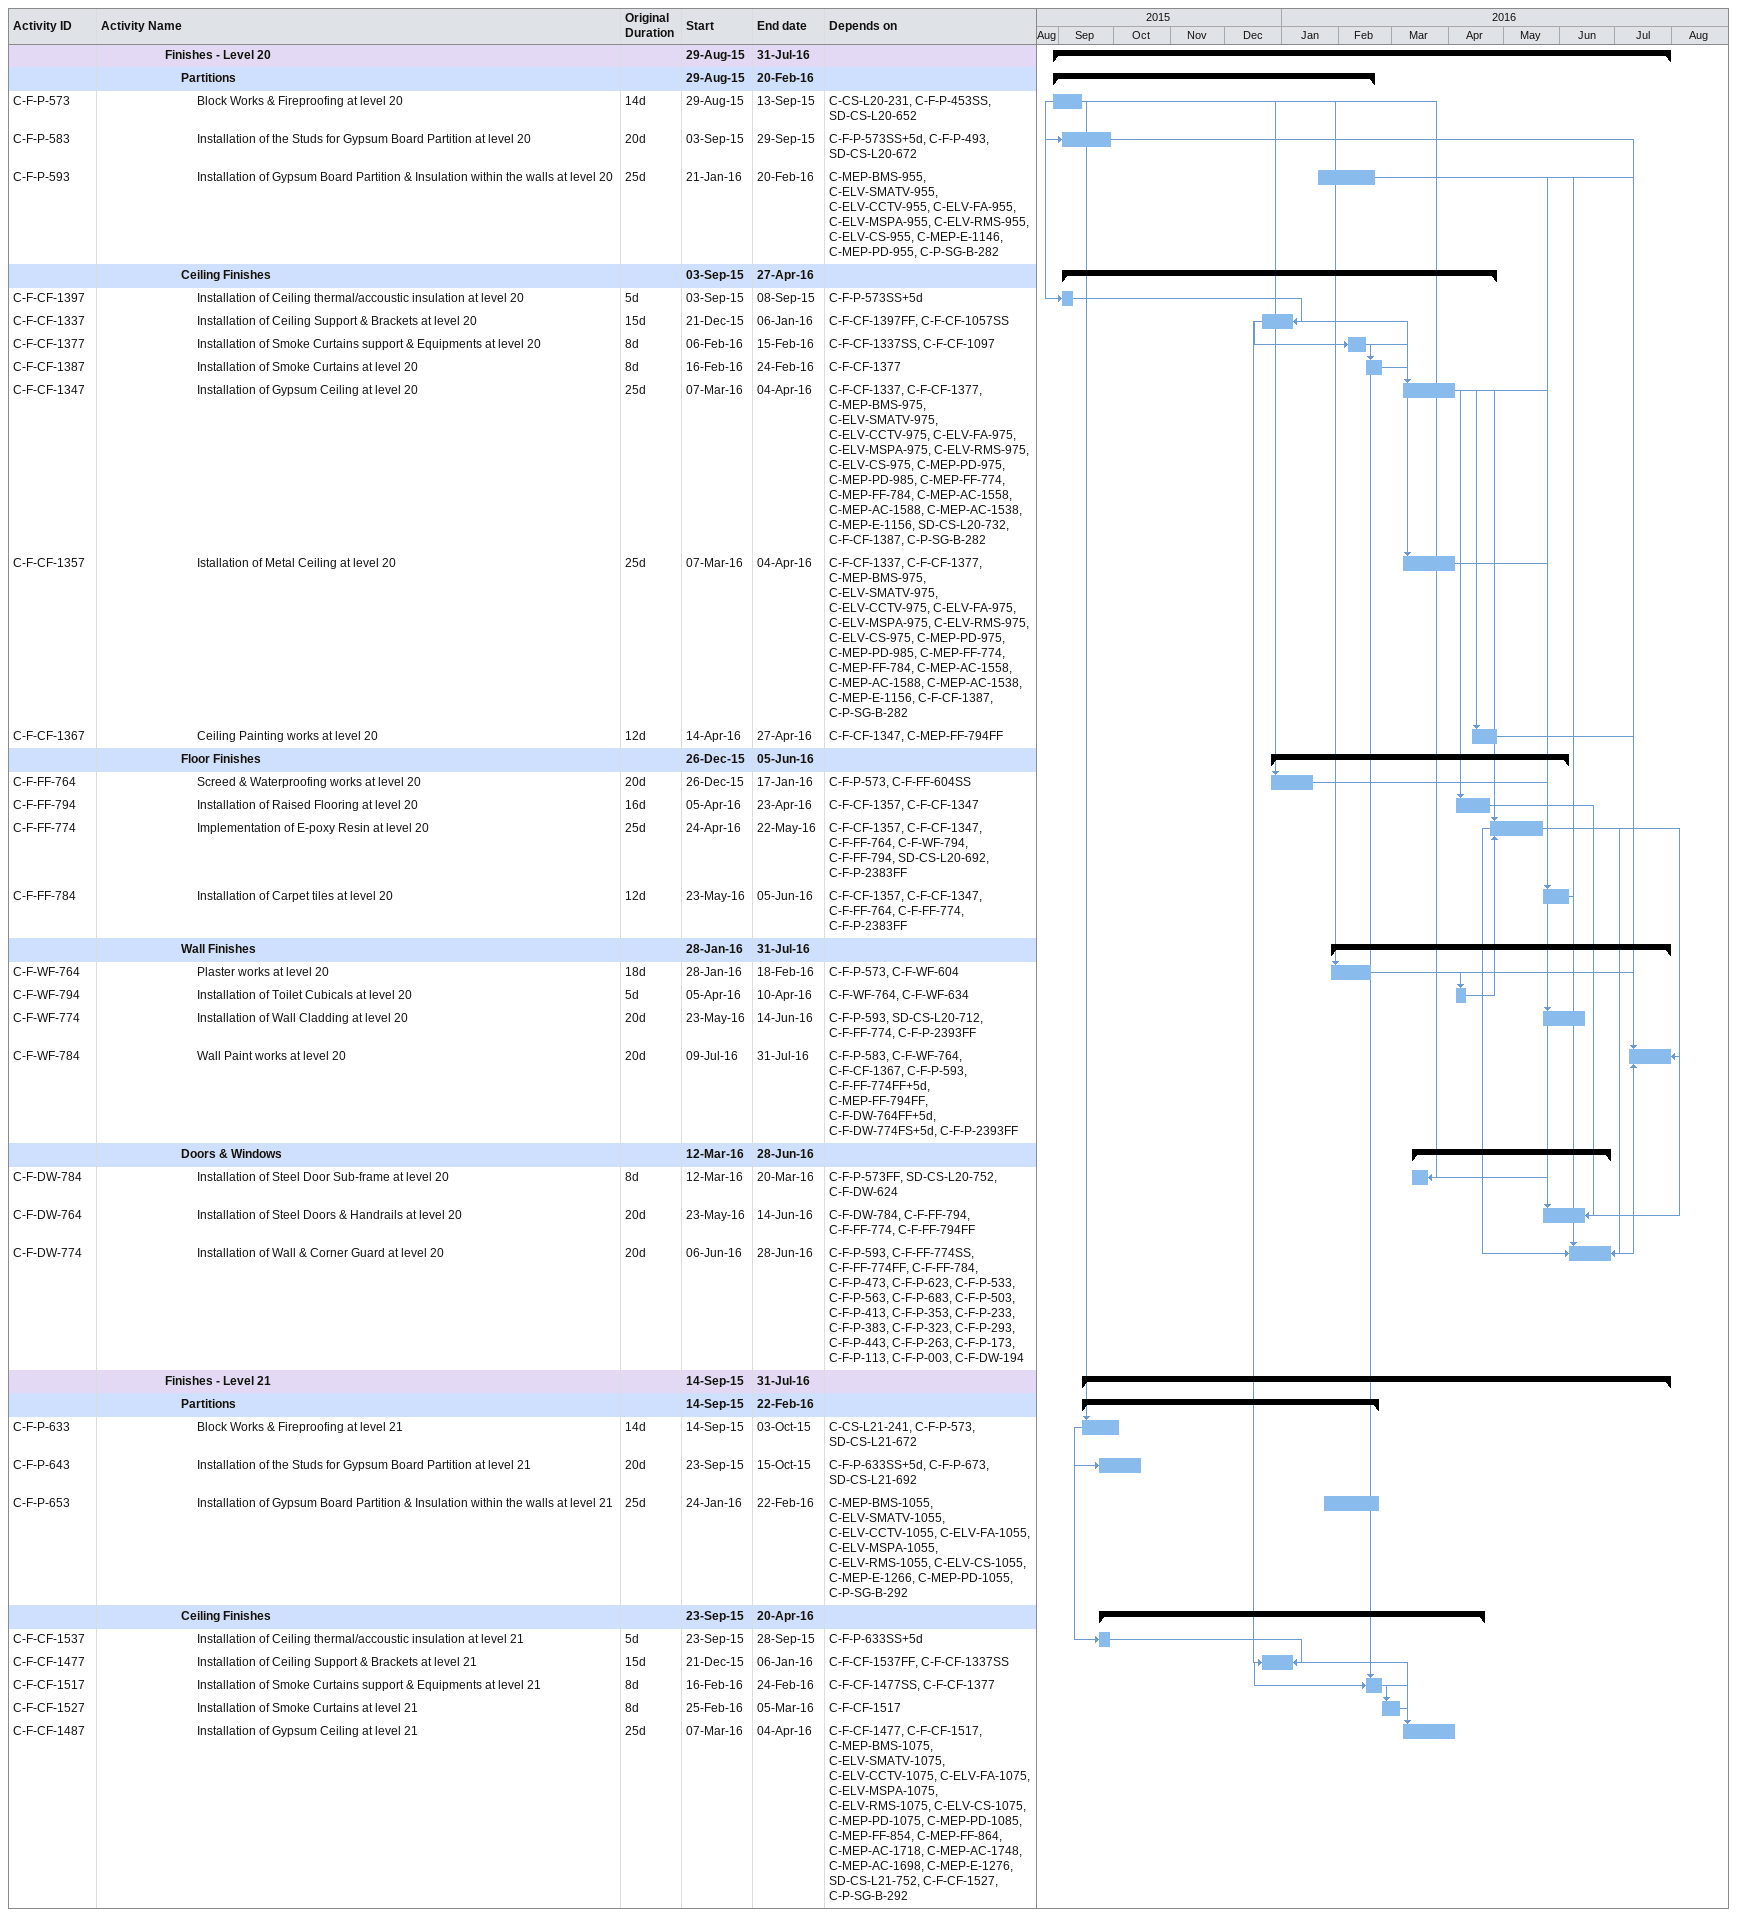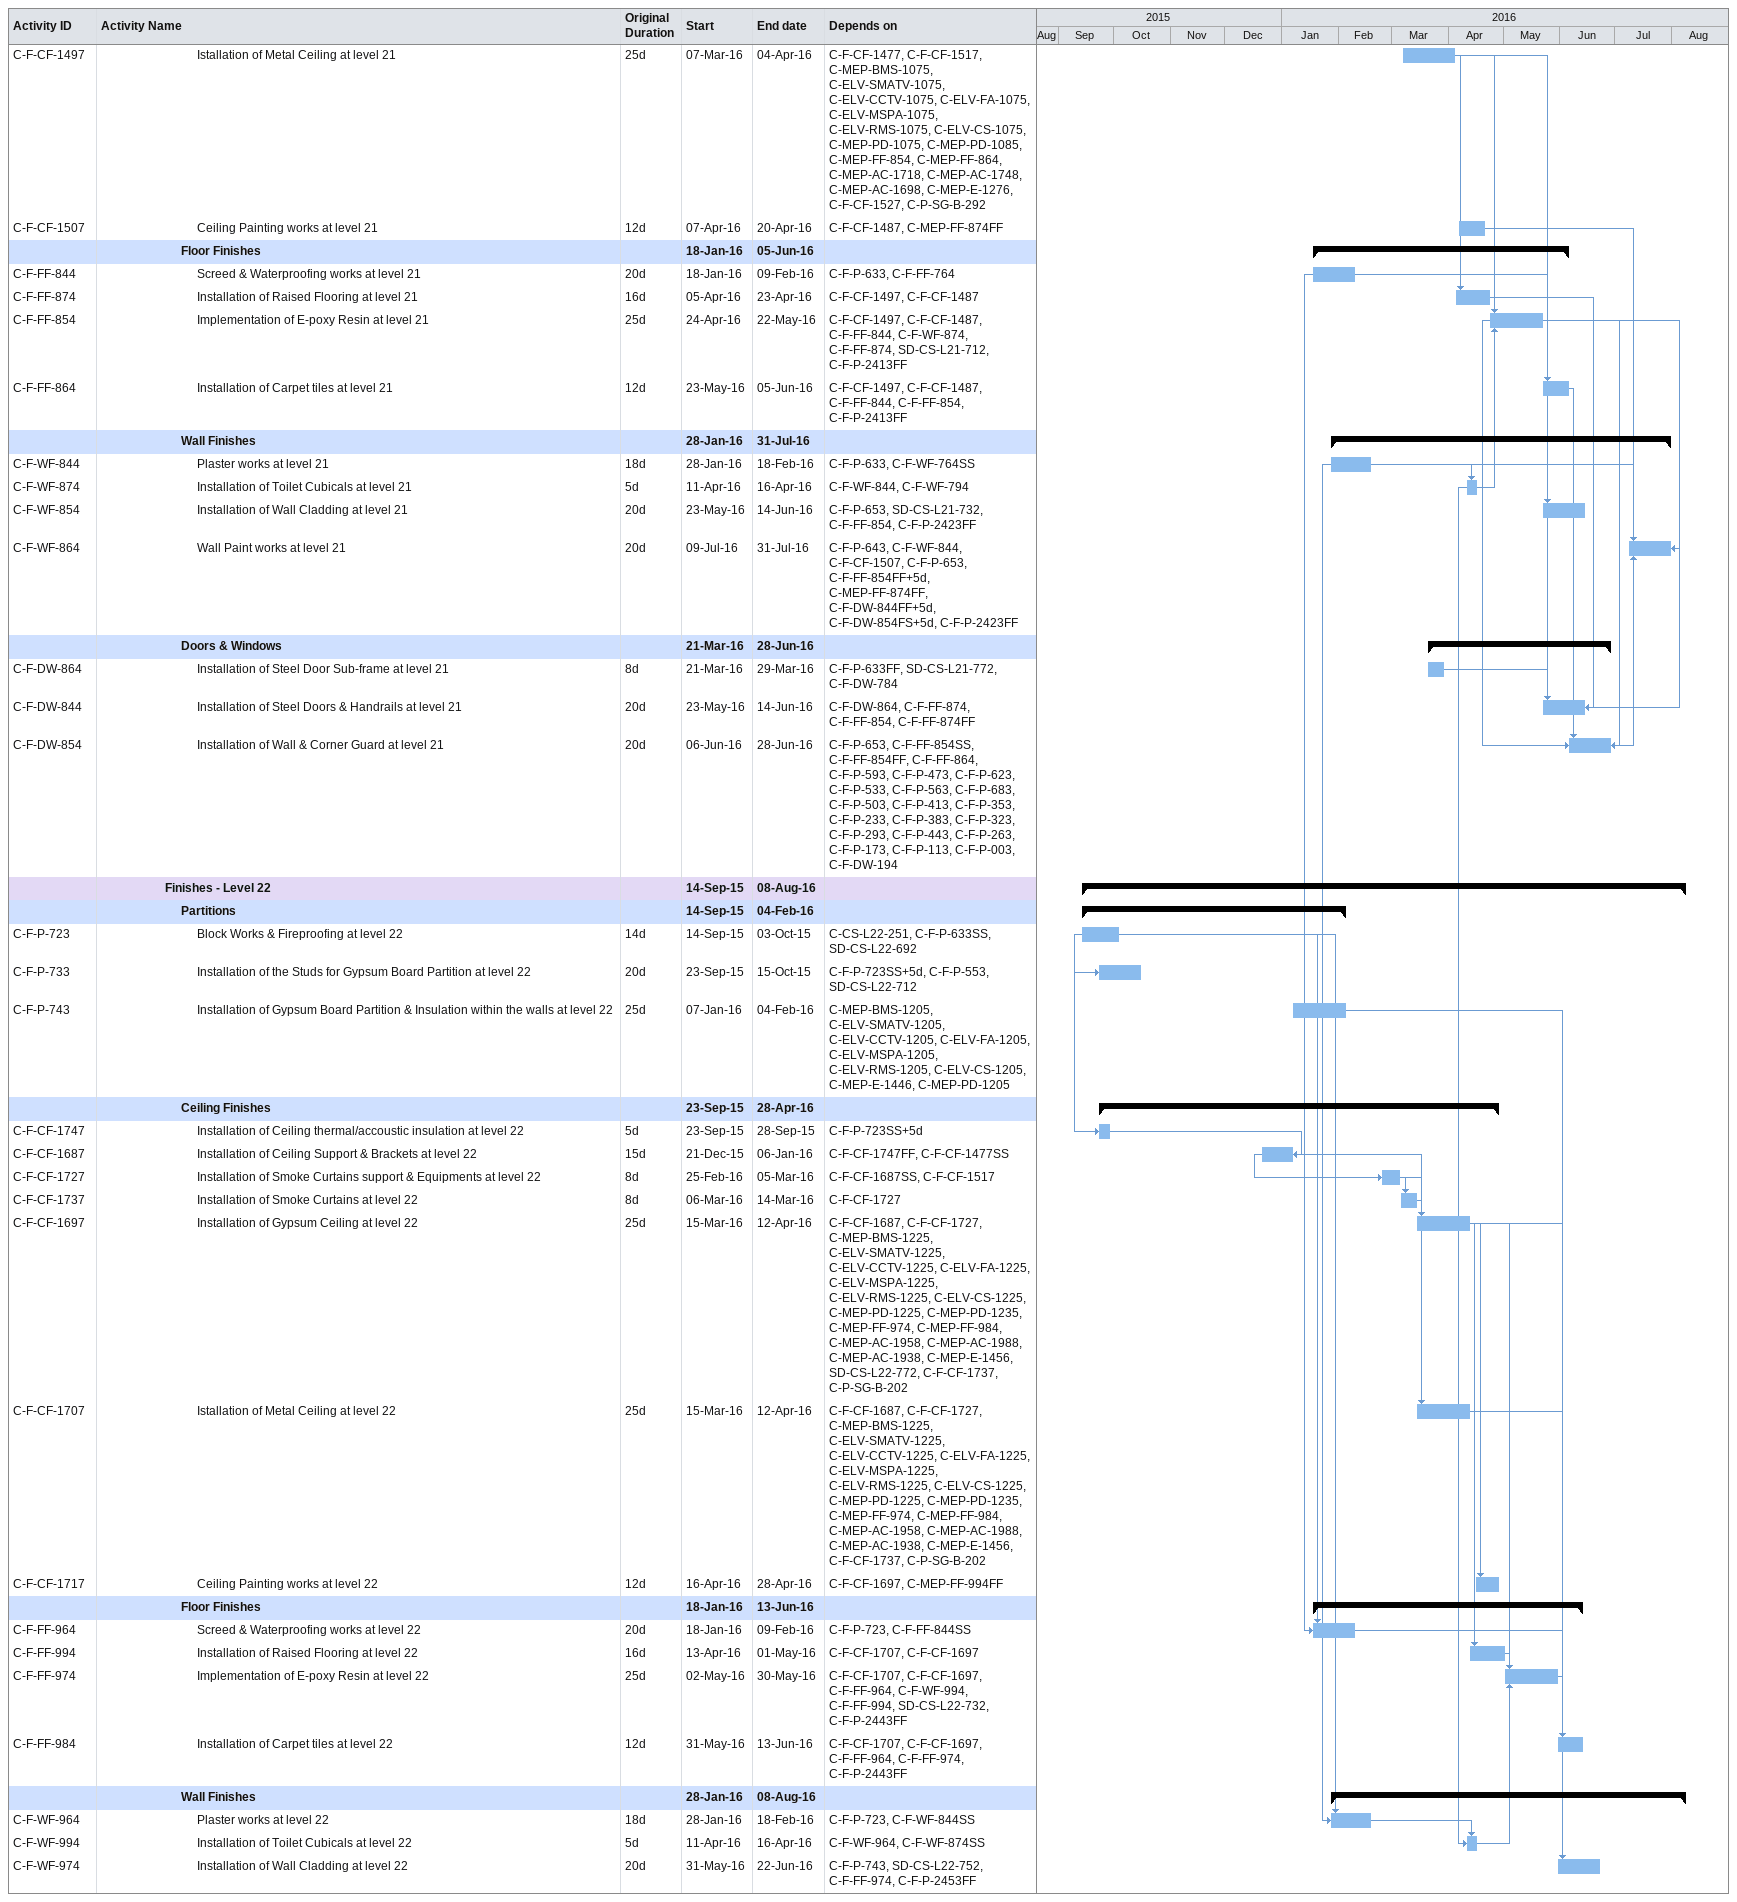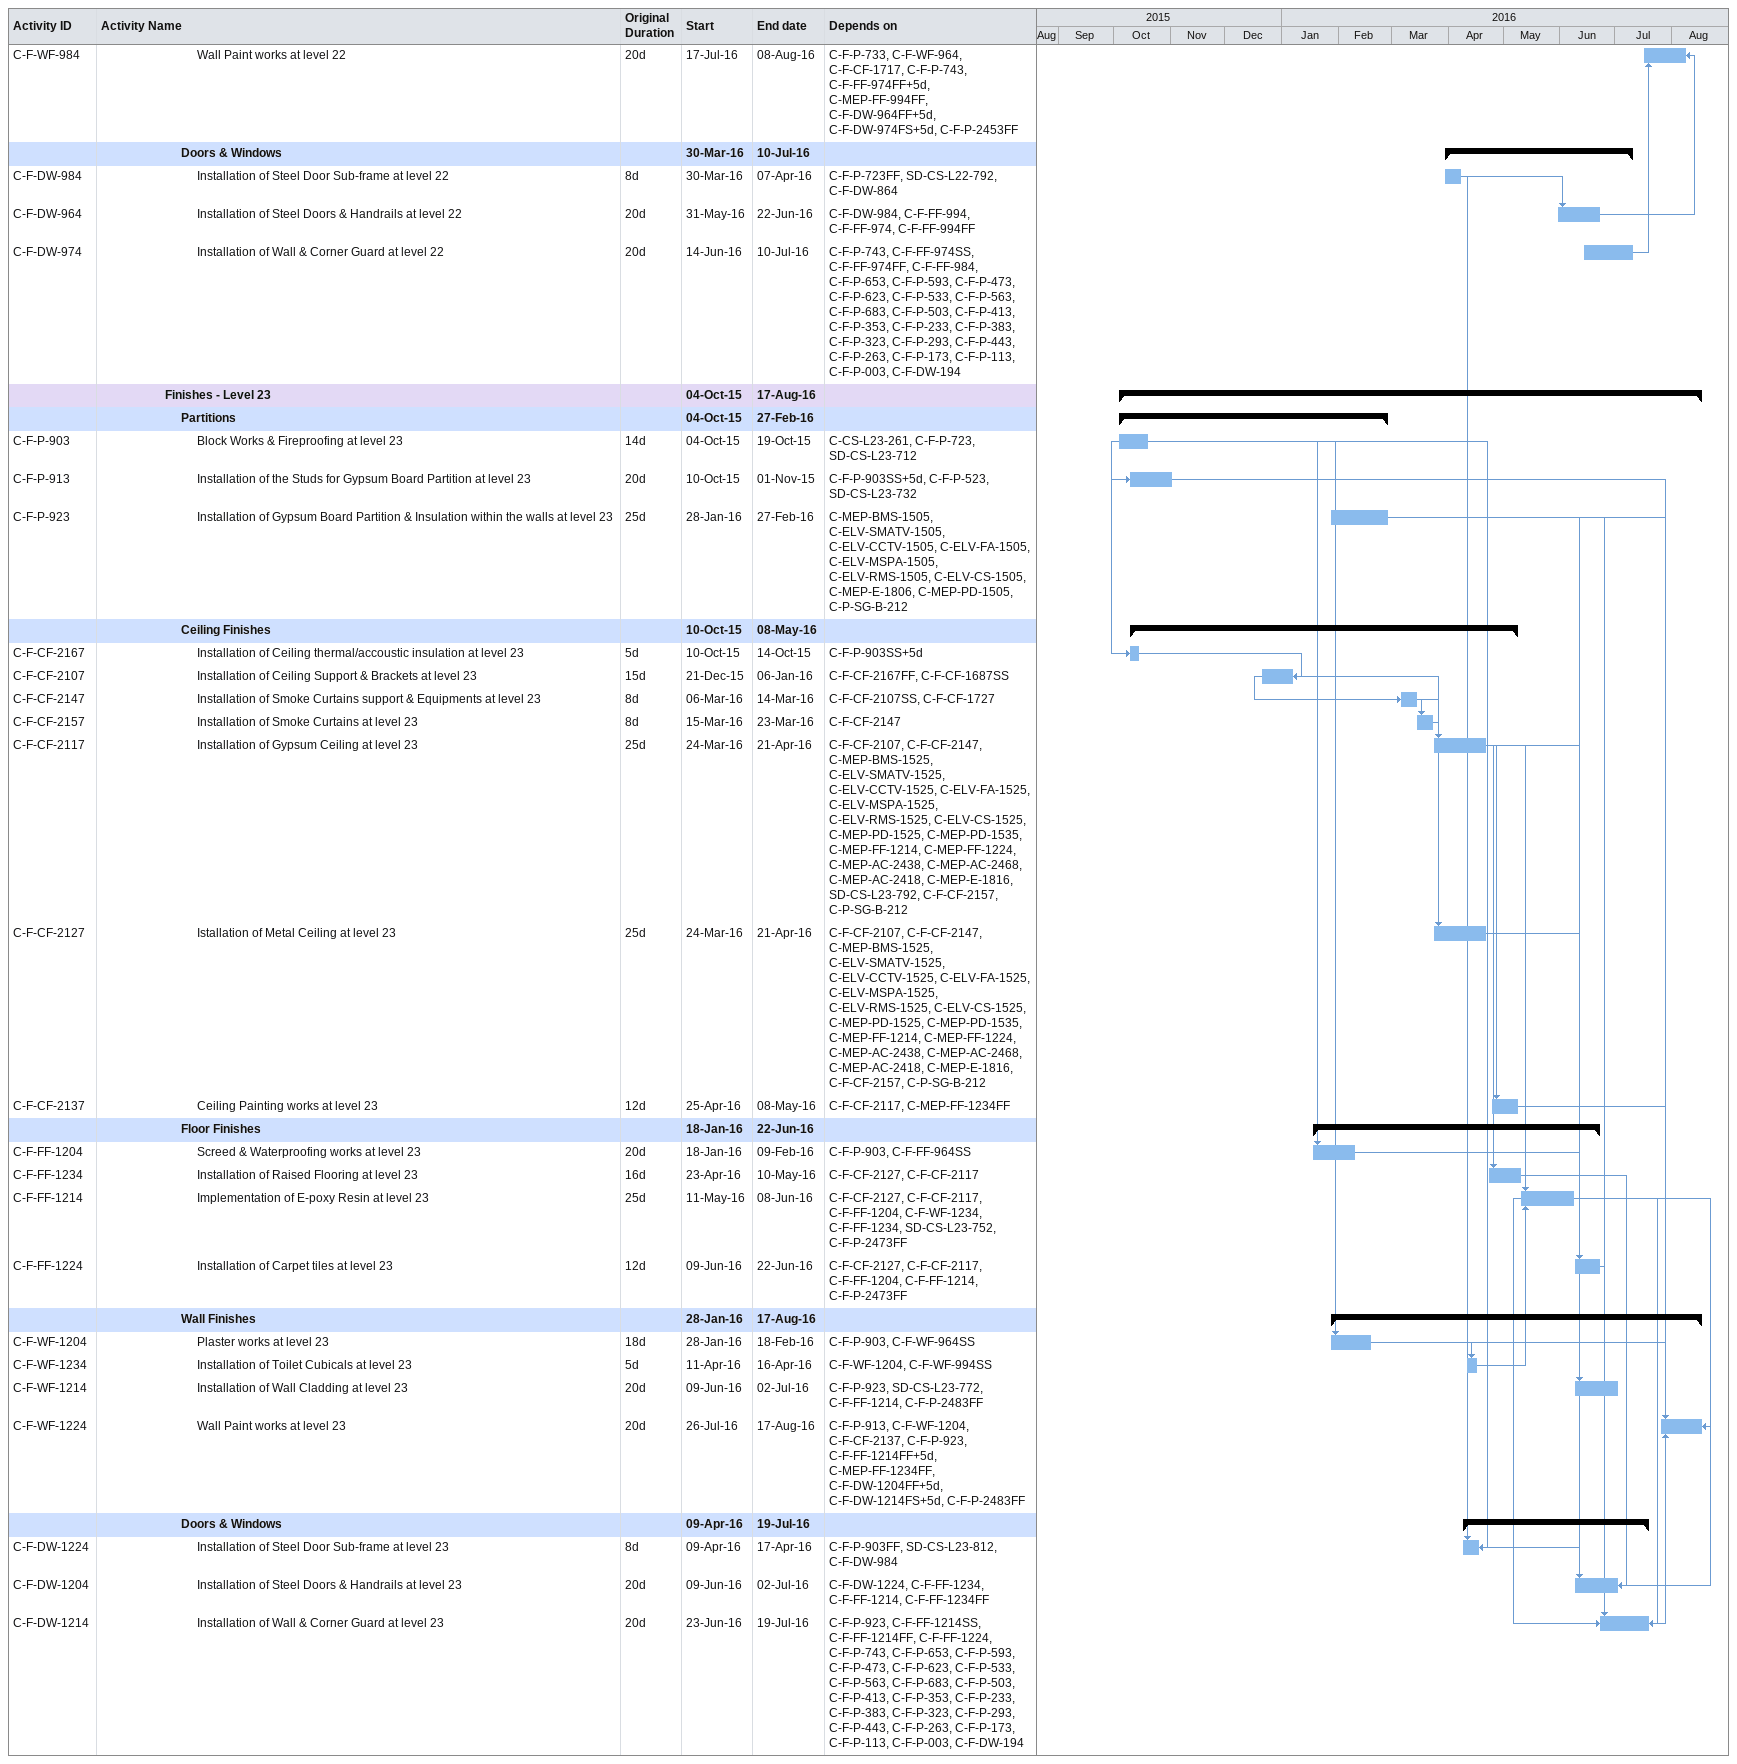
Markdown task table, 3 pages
| ID | Level | Task | Original duration | Start | Finish | Predecessors |
|---|---|---|---|---|---|---|
|  | 5 | **Finishes - Level 20** |  | 2015-08-29 | 2016-07-31 |  |
|  | 6 | **Partitions** |  | 2015-08-29 | 2016-02-20 |  |
| C-F-P-573 | 7 | Block Works & Fireproofing at level 20 | 14d | 2015-08-29 | 2015-09-13 | C-CS-L20-231, C-F-P-453SS, SD-CS-L20-652 |
| C-F-P-583 | 7 | Installation of the Studs for Gypsum Board Partition at level 20 | 20d | 2015-09-03 | 2015-09-29 | C-F-P-573SS+5d, C-F-P-493, SD-CS-L20-672 |
| C-F-P-593 | 7 | Installation of Gypsum Board Partition & Insulation within the walls at level 20 | 25d | 2016-01-21 | 2016-02-20 | C-MEP-BMS-955, C-ELV-SMATV-955, C-ELV-CCTV-955, C-ELV-FA-955, C-ELV-MSPA-955, C-ELV-RMS-955, C-ELV-CS-955, C-MEP-E-1146, C-MEP-PD-955, C-P-SG-B-282 |
|  | 6 | **Ceiling Finishes** |  | 2015-09-03 | 2016-04-27 |  |
| C-F-CF-1397 | 7 | Installation of Ceiling thermal/accoustic insulation at level 20 | 5d | 2015-09-03 | 2015-09-08 | C-F-P-573SS+5d |
| C-F-CF-1337 | 7 | Installation of Ceiling Support & Brackets at level 20 | 15d | 2015-12-21 | 2016-01-06 | C-F-CF-1397FF, C-F-CF-1057SS |
| C-F-CF-1377 | 7 | Installation of Smoke Curtains support & Equipments at level 20 | 8d | 2016-02-06 | 2016-02-15 | C-F-CF-1337SS, C-F-CF-1097 |
| C-F-CF-1387 | 7 | Installation of Smoke Curtains at level 20 | 8d | 2016-02-16 | 2016-02-24 | C-F-CF-1377 |
| C-F-CF-1347 | 7 | Installation of Gypsum Ceiling at level 20 | 25d | 2016-03-07 | 2016-04-04 | C-F-CF-1337, C-F-CF-1377, C-MEP-BMS-975, C-ELV-SMATV-975, C-ELV-CCTV-975, C-ELV-FA-975, C-ELV-MSPA-975, C-ELV-RMS-975, C-ELV-CS-975, C-MEP-PD-975, C-MEP-PD-985, C-MEP-FF-774, C-MEP-FF-784, C-MEP-AC-1558, C-MEP-AC-1588, C-MEP-AC-1538, C-MEP-E-1156, SD-CS-L20-732, C-F-CF-1387, C-P-SG-B-282 |
| C-F-CF-1357 | 7 | Istallation of Metal Ceiling at level 20 | 25d | 2016-03-07 | 2016-04-04 | C-F-CF-1337, C-F-CF-1377, C-MEP-BMS-975, C-ELV-SMATV-975, C-ELV-CCTV-975, C-ELV-FA-975, C-ELV-MSPA-975, C-ELV-RMS-975, C-ELV-CS-975, C-MEP-PD-975, C-MEP-PD-985, C-MEP-FF-774, C-MEP-FF-784, C-MEP-AC-1558, C-MEP-AC-1588, C-MEP-AC-1538, C-MEP-E-1156, C-F-CF-1387, C-P-SG-B-282 |
| C-F-CF-1367 | 7 | Ceiling Painting works at level 20 | 12d | 2016-04-14 | 2016-04-27 | C-F-CF-1347, C-MEP-FF-794FF |
|  | 6 | **Floor Finishes** |  | 2015-12-26 | 2016-06-05 |  |
| C-F-FF-764 | 7 | Screed & Waterproofing works at level 20 | 20d | 2015-12-26 | 2016-01-17 | C-F-P-573, C-F-FF-604SS |
| C-F-FF-794 | 7 | Installation of Raised Flooring at level 20 | 16d | 2016-04-05 | 2016-04-23 | C-F-CF-1357, C-F-CF-1347 |
| C-F-FF-774 | 7 | Implementation of E-poxy Resin at level 20 | 25d | 2016-04-24 | 2016-05-22 | C-F-CF-1357, C-F-CF-1347, C-F-FF-764, C-F-WF-794, C-F-FF-794, SD-CS-L20-692, C-F-P-2383FF |
| C-F-FF-784 | 7 | Installation of Carpet tiles at level 20 | 12d | 2016-05-23 | 2016-06-05 | C-F-CF-1357, C-F-CF-1347, C-F-FF-764, C-F-FF-774, C-F-P-2383FF |
|  | 6 | **Wall Finishes** |  | 2016-01-28 | 2016-07-31 |  |
| C-F-WF-764 | 7 | Plaster works at level 20 | 18d | 2016-01-28 | 2016-02-18 | C-F-P-573, C-F-WF-604 |
| C-F-WF-794 | 7 | Installation of Toilet Cubicals at level 20 | 5d | 2016-04-05 | 2016-04-10 | C-F-WF-764, C-F-WF-634 |
| C-F-WF-774 | 7 | Installation of Wall Cladding at level 20 | 20d | 2016-05-23 | 2016-06-14 | C-F-P-593, SD-CS-L20-712, C-F-FF-774, C-F-P-2393FF |
| C-F-WF-784 | 7 | Wall Paint works at level 20 | 20d | 2016-07-09 | 2016-07-31 | C-F-P-583, C-F-WF-764, C-F-CF-1367, C-F-P-593, C-F-FF-774FF+5d, C-MEP-FF-794FF, C-F-DW-764FF+5d, C-F-DW-774FS+5d, C-F-P-2393FF |
|  | 6 | **Doors & Windows** |  | 2016-03-12 | 2016-06-28 |  |
| C-F-DW-784 | 7 | Installation of Steel Door Sub-frame at level 20 | 8d | 2016-03-12 | 2016-03-20 | C-F-P-573FF, SD-CS-L20-752, C-F-DW-624 |
| C-F-DW-764 | 7 | Installation of Steel Doors & Handrails at level 20 | 20d | 2016-05-23 | 2016-06-14 | C-F-DW-784, C-F-FF-794, C-F-FF-774, C-F-FF-794FF |
| C-F-DW-774 | 7 | Installation of Wall & Corner Guard at level 20 | 20d | 2016-06-06 | 2016-06-28 | C-F-P-593, C-F-FF-774SS, C-F-FF-774FF, C-F-FF-784, C-F-P-473, C-F-P-623, C-F-P-533, C-F-P-563, C-F-P-683, C-F-P-503, C-F-P-413, C-F-P-353, C-F-P-233, C-F-P-383, C-F-P-323, C-F-P-293, C-F-P-443, C-F-P-263, C-F-P-173, C-F-P-113, C-F-P-003, C-F-DW-194 |
|  | 5 | **Finishes - Level 21** |  | 2015-09-14 | 2016-07-31 |  |
|  | 6 | **Partitions** |  | 2015-09-14 | 2016-02-22 |  |
| C-F-P-633 | 7 | Block Works & Fireproofing at level 21 | 14d | 2015-09-14 | 2015-10-03 | C-CS-L21-241, C-F-P-573, SD-CS-L21-672 |
| C-F-P-643 | 7 | Installation of the Studs for Gypsum Board Partition at level 21 | 20d | 2015-09-23 | 2015-10-15 | C-F-P-633SS+5d, C-F-P-673, SD-CS-L21-692 |
| C-F-P-653 | 7 | Installation of Gypsum Board Partition & Insulation within the walls at level 21 | 25d | 2016-01-24 | 2016-02-22 | C-MEP-BMS-1055, C-ELV-SMATV-1055, C-ELV-CCTV-1055, C-ELV-FA-1055, C-ELV-MSPA-1055, C-ELV-RMS-1055, C-ELV-CS-1055, C-MEP-E-1266, C-MEP-PD-1055, C-P-SG-B-292 |
|  | 6 | **Ceiling Finishes** |  | 2015-09-23 | 2016-04-20 |  |
| C-F-CF-1537 | 7 | Installation of Ceiling thermal/accoustic insulation at level 21 | 5d | 2015-09-23 | 2015-09-28 | C-F-P-633SS+5d |
| C-F-CF-1477 | 7 | Installation of Ceiling Support & Brackets at level 21 | 15d | 2015-12-21 | 2016-01-06 | C-F-CF-1537FF, C-F-CF-1337SS |
| C-F-CF-1517 | 7 | Installation of Smoke Curtains support & Equipments at level 21 | 8d | 2016-02-16 | 2016-02-24 | C-F-CF-1477SS, C-F-CF-1377 |
| C-F-CF-1527 | 7 | Installation of Smoke Curtains at level 21 | 8d | 2016-02-25 | 2016-03-05 | C-F-CF-1517 |
| C-F-CF-1487 | 7 | Installation of Gypsum Ceiling at level 21 | 25d | 2016-03-07 | 2016-04-04 | C-F-CF-1477, C-F-CF-1517, C-MEP-BMS-1075, C-ELV-SMATV-1075, C-ELV-CCTV-1075, C-ELV-FA-1075, C-ELV-MSPA-1075, C-ELV-RMS-1075, C-ELV-CS-1075, C-MEP-PD-1075, C-MEP-PD-1085, C-MEP-FF-854, C-MEP-FF-864, C-MEP-AC-1718, C-MEP-AC-1748, C-MEP-AC-1698, C-MEP-E-1276, SD-CS-L21-752, C-F-CF-1527, C-P-SG-B-292 |
| C-F-CF-1497 | 7 | Istallation of Metal Ceiling at level 21 | 25d | 2016-03-07 | 2016-04-04 | C-F-CF-1477, C-F-CF-1517, C-MEP-BMS-1075, C-ELV-SMATV-1075, C-ELV-CCTV-1075, C-ELV-FA-1075, C-ELV-MSPA-1075, C-ELV-RMS-1075, C-ELV-CS-1075, C-MEP-PD-1075, C-MEP-PD-1085, C-MEP-FF-854, C-MEP-FF-864, C-MEP-AC-1718, C-MEP-AC-1748, C-MEP-AC-1698, C-MEP-E-1276, C-F-CF-1527, C-P-SG-B-292 |
| C-F-CF-1507 | 7 | Ceiling Painting works at level 21 | 12d | 2016-04-07 | 2016-04-20 | C-F-CF-1487, C-MEP-FF-874FF |
|  | 6 | **Floor Finishes** |  | 2016-01-18 | 2016-06-05 |  |
| C-F-FF-844 | 7 | Screed & Waterproofing works at level 21 | 20d | 2016-01-18 | 2016-02-09 | C-F-P-633, C-F-FF-764 |
| C-F-FF-874 | 7 | Installation of Raised Flooring at level 21 | 16d | 2016-04-05 | 2016-04-23 | C-F-CF-1497, C-F-CF-1487 |
| C-F-FF-854 | 7 | Implementation of E-poxy Resin at level 21 | 25d | 2016-04-24 | 2016-05-22 | C-F-CF-1497, C-F-CF-1487, C-F-FF-844, C-F-WF-874, C-F-FF-874, SD-CS-L21-712, C-F-P-2413FF |
| C-F-FF-864 | 7 | Installation of Carpet tiles at level 21 | 12d | 2016-05-23 | 2016-06-05 | C-F-CF-1497, C-F-CF-1487, C-F-FF-844, C-F-FF-854, C-F-P-2413FF |
|  | 6 | **Wall Finishes** |  | 2016-01-28 | 2016-07-31 |  |
| C-F-WF-844 | 7 | Plaster works at level 21 | 18d | 2016-01-28 | 2016-02-18 | C-F-P-633, C-F-WF-764SS |
| C-F-WF-874 | 7 | Installation of Toilet Cubicals at level 21 | 5d | 2016-04-11 | 2016-04-16 | C-F-WF-844, C-F-WF-794 |
| C-F-WF-854 | 7 | Installation of Wall Cladding at level 21 | 20d | 2016-05-23 | 2016-06-14 | C-F-P-653, SD-CS-L21-732, C-F-FF-854, C-F-P-2423FF |
| C-F-WF-864 | 7 | Wall Paint works at level 21 | 20d | 2016-07-09 | 2016-07-31 | C-F-P-643, C-F-WF-844, C-F-CF-1507, C-F-P-653, C-F-FF-854FF+5d, C-MEP-FF-874FF, C-F-DW-844FF+5d, C-F-DW-854FS+5d, C-F-P-2423FF |
|  | 6 | **Doors & Windows** |  | 2016-03-21 | 2016-06-28 |  |
| C-F-DW-864 | 7 | Installation of Steel Door Sub-frame at level 21 | 8d | 2016-03-21 | 2016-03-29 | C-F-P-633FF, SD-CS-L21-772, C-F-DW-784 |
| C-F-DW-844 | 7 | Installation of Steel Doors & Handrails at level 21 | 20d | 2016-05-23 | 2016-06-14 | C-F-DW-864, C-F-FF-874, C-F-FF-854, C-F-FF-874FF |
| C-F-DW-854 | 7 | Installation of Wall & Corner Guard at level 21 | 20d | 2016-06-06 | 2016-06-28 | C-F-P-653, C-F-FF-854SS, C-F-FF-854FF, C-F-FF-864, C-F-P-593, C-F-P-473, C-F-P-623, C-F-P-533, C-F-P-563, C-F-P-683, C-F-P-503, C-F-P-413, C-F-P-353, C-F-P-233, C-F-P-383, C-F-P-323, C-F-P-293, C-F-P-443, C-F-P-263, C-F-P-173, C-F-P-113, C-F-P-003, C-F-DW-194 |
|  | 5 | **Finishes - Level 22** |  | 2015-09-14 | 2016-08-08 |  |
|  | 6 | **Partitions** |  | 2015-09-14 | 2016-02-04 |  |
| C-F-P-723 | 7 | Block Works & Fireproofing at level 22 | 14d | 2015-09-14 | 2015-10-03 | C-CS-L22-251, C-F-P-633SS, SD-CS-L22-692 |
| C-F-P-733 | 7 | Installation of the Studs for Gypsum Board Partition at level 22 | 20d | 2015-09-23 | 2015-10-15 | C-F-P-723SS+5d, C-F-P-553, SD-CS-L22-712 |
| C-F-P-743 | 7 | Installation of Gypsum Board Partition & Insulation within the walls at level 22 | 25d | 2016-01-07 | 2016-02-04 | C-MEP-BMS-1205, C-ELV-SMATV-1205, C-ELV-CCTV-1205, C-ELV-FA-1205, C-ELV-MSPA-1205, C-ELV-RMS-1205, C-ELV-CS-1205, C-MEP-E-1446, C-MEP-PD-1205 |
|  | 6 | **Ceiling Finishes** |  | 2015-09-23 | 2016-04-28 |  |
| C-F-CF-1747 | 7 | Installation of Ceiling thermal/accoustic insulation at level 22 | 5d | 2015-09-23 | 2015-09-28 | C-F-P-723SS+5d |
| C-F-CF-1687 | 7 | Installation of Ceiling Support & Brackets at level 22 | 15d | 2015-12-21 | 2016-01-06 | C-F-CF-1747FF, C-F-CF-1477SS |
| C-F-CF-1727 | 7 | Installation of Smoke Curtains support & Equipments at level 22 | 8d | 2016-02-25 | 2016-03-05 | C-F-CF-1687SS, C-F-CF-1517 |
| C-F-CF-1737 | 7 | Installation of Smoke Curtains at level 22 | 8d | 2016-03-06 | 2016-03-14 | C-F-CF-1727 |
| C-F-CF-1697 | 7 | Installation of Gypsum Ceiling at level 22 | 25d | 2016-03-15 | 2016-04-12 | C-F-CF-1687, C-F-CF-1727, C-MEP-BMS-1225, C-ELV-SMATV-1225, C-ELV-CCTV-1225, C-ELV-FA-1225, C-ELV-MSPA-1225, C-ELV-RMS-1225, C-ELV-CS-1225, C-MEP-PD-1225, C-MEP-PD-1235, C-MEP-FF-974, C-MEP-FF-984, C-MEP-AC-1958, C-MEP-AC-1988, C-MEP-AC-1938, C-MEP-E-1456, SD-CS-L22-772, C-F-CF-1737, C-P-SG-B-202 |
| C-F-CF-1707 | 7 | Istallation of Metal Ceiling at level 22 | 25d | 2016-03-15 | 2016-04-12 | C-F-CF-1687, C-F-CF-1727, C-MEP-BMS-1225, C-ELV-SMATV-1225, C-ELV-CCTV-1225, C-ELV-FA-1225, C-ELV-MSPA-1225, C-ELV-RMS-1225, C-ELV-CS-1225, C-MEP-PD-1225, C-MEP-PD-1235, C-MEP-FF-974, C-MEP-FF-984, C-MEP-AC-1958, C-MEP-AC-1988, C-MEP-AC-1938, C-MEP-E-1456, C-F-CF-1737, C-P-SG-B-202 |
| C-F-CF-1717 | 7 | Ceiling Painting works at level 22 | 12d | 2016-04-16 | 2016-04-28 | C-F-CF-1697, C-MEP-FF-994FF |
|  | 6 | **Floor Finishes** |  | 2016-01-18 | 2016-06-13 |  |
| C-F-FF-964 | 7 | Screed & Waterproofing works at level 22 | 20d | 2016-01-18 | 2016-02-09 | C-F-P-723, C-F-FF-844SS |
| C-F-FF-994 | 7 | Installation of Raised Flooring at level 22 | 16d | 2016-04-13 | 2016-05-01 | C-F-CF-1707, C-F-CF-1697 |
| C-F-FF-974 | 7 | Implementation of E-poxy Resin at level 22 | 25d | 2016-05-02 | 2016-05-30 | C-F-CF-1707, C-F-CF-1697, C-F-FF-964, C-F-WF-994, C-F-FF-994, SD-CS-L22-732, C-F-P-2443FF |
| C-F-FF-984 | 7 | Installation of Carpet tiles at level 22 | 12d | 2016-05-31 | 2016-06-13 | C-F-CF-1707, C-F-CF-1697, C-F-FF-964, C-F-FF-974, C-F-P-2443FF |
|  | 6 | **Wall Finishes** |  | 2016-01-28 | 2016-08-08 |  |
| C-F-WF-964 | 7 | Plaster works at level 22 | 18d | 2016-01-28 | 2016-02-18 | C-F-P-723, C-F-WF-844SS |
| C-F-WF-994 | 7 | Installation of Toilet Cubicals at level 22 | 5d | 2016-04-11 | 2016-04-16 | C-F-WF-964, C-F-WF-874SS |
| C-F-WF-974 | 7 | Installation of Wall Cladding at level 22 | 20d | 2016-05-31 | 2016-06-22 | C-F-P-743, SD-CS-L22-752, C-F-FF-974, C-F-P-2453FF |
| C-F-WF-984 | 7 | Wall Paint works at level 22 | 20d | 2016-07-17 | 2016-08-08 | C-F-P-733, C-F-WF-964, C-F-CF-1717, C-F-P-743, C-F-FF-974FF+5d, C-MEP-FF-994FF, C-F-DW-964FF+5d, C-F-DW-974FS+5d, C-F-P-2453FF |
|  | 6 | **Doors & Windows** |  | 2016-03-30 | 2016-07-10 |  |
| C-F-DW-984 | 7 | Installation of Steel Door Sub-frame at level 22 | 8d | 2016-03-30 | 2016-04-07 | C-F-P-723FF, SD-CS-L22-792, C-F-DW-864 |
| C-F-DW-964 | 7 | Installation of Steel Doors & Handrails at level 22 | 20d | 2016-05-31 | 2016-06-22 | C-F-DW-984, C-F-FF-994, C-F-FF-974, C-F-FF-994FF |
| C-F-DW-974 | 7 | Installation of Wall & Corner Guard at level 22 | 20d | 2016-06-14 | 2016-07-10 | C-F-P-743, C-F-FF-974SS, C-F-FF-974FF, C-F-FF-984, C-F-P-653, C-F-P-593, C-F-P-473, C-F-P-623, C-F-P-533, C-F-P-563, C-F-P-683, C-F-P-503, C-F-P-413, C-F-P-353, C-F-P-233, C-F-P-383, C-F-P-323, C-F-P-293, C-F-P-443, C-F-P-263, C-F-P-173, C-F-P-113, C-F-P-003, C-F-DW-194 |
|  | 5 | **Finishes - Level 23** |  | 2015-10-04 | 2016-08-17 |  |
|  | 6 | **Partitions** |  | 2015-10-04 | 2016-02-27 |  |
| C-F-P-903 | 7 | Block Works & Fireproofing at level 23 | 14d | 2015-10-04 | 2015-10-19 | C-CS-L23-261, C-F-P-723, SD-CS-L23-712 |
| C-F-P-913 | 7 | Installation of the Studs for Gypsum Board Partition at level 23 | 20d | 2015-10-10 | 2015-11-01 | C-F-P-903SS+5d, C-F-P-523, SD-CS-L23-732 |
| C-F-P-923 | 7 | Installation of Gypsum Board Partition & Insulation within the walls at level 23 | 25d | 2016-01-28 | 2016-02-27 | C-MEP-BMS-1505, C-ELV-SMATV-1505, C-ELV-CCTV-1505, C-ELV-FA-1505, C-ELV-MSPA-1505, C-ELV-RMS-1505, C-ELV-CS-1505, C-MEP-E-1806, C-MEP-PD-1505, C-P-SG-B-212 |
|  | 6 | **Ceiling Finishes** |  | 2015-10-10 | 2016-05-08 |  |
| C-F-CF-2167 | 7 | Installation of Ceiling thermal/accoustic insulation at level 23 | 5d | 2015-10-10 | 2015-10-14 | C-F-P-903SS+5d |
| C-F-CF-2107 | 7 | Installation of Ceiling Support & Brackets at level 23 | 15d | 2015-12-21 | 2016-01-06 | C-F-CF-2167FF, C-F-CF-1687SS |
| C-F-CF-2147 | 7 | Installation of Smoke Curtains support & Equipments at level 23 | 8d | 2016-03-06 | 2016-03-14 | C-F-CF-2107SS, C-F-CF-1727 |
| C-F-CF-2157 | 7 | Installation of Smoke Curtains at level 23 | 8d | 2016-03-15 | 2016-03-23 | C-F-CF-2147 |
| C-F-CF-2117 | 7 | Installation of Gypsum Ceiling at level 23 | 25d | 2016-03-24 | 2016-04-21 | C-F-CF-2107, C-F-CF-2147, C-MEP-BMS-1525, C-ELV-SMATV-1525, C-ELV-CCTV-1525, C-ELV-FA-1525, C-ELV-MSPA-1525, C-ELV-RMS-1525, C-ELV-CS-1525, C-MEP-PD-1525, C-MEP-PD-1535, C-MEP-FF-1214, C-MEP-FF-1224, C-MEP-AC-2438, C-MEP-AC-2468, C-MEP-AC-2418, C-MEP-E-1816, SD-CS-L23-792, C-F-CF-2157, C-P-SG-B-212 |
| C-F-CF-2127 | 7 | Istallation of Metal Ceiling at level 23 | 25d | 2016-03-24 | 2016-04-21 | C-F-CF-2107, C-F-CF-2147, C-MEP-BMS-1525, C-ELV-SMATV-1525, C-ELV-CCTV-1525, C-ELV-FA-1525, C-ELV-MSPA-1525, C-ELV-RMS-1525, C-ELV-CS-1525, C-MEP-PD-1525, C-MEP-PD-1535, C-MEP-FF-1214, C-MEP-FF-1224, C-MEP-AC-2438, C-MEP-AC-2468, C-MEP-AC-2418, C-MEP-E-1816, C-F-CF-2157, C-P-SG-B-212 |
| C-F-CF-2137 | 7 | Ceiling Painting works at level 23 | 12d | 2016-04-25 | 2016-05-08 | C-F-CF-2117, C-MEP-FF-1234FF |
|  | 6 | **Floor Finishes** |  | 2016-01-18 | 2016-06-22 |  |
| C-F-FF-1204 | 7 | Screed & Waterproofing works at level 23 | 20d | 2016-01-18 | 2016-02-09 | C-F-P-903, C-F-FF-964SS |
| C-F-FF-1234 | 7 | Installation of Raised Flooring at level 23 | 16d | 2016-04-23 | 2016-05-10 | C-F-CF-2127, C-F-CF-2117 |
| C-F-FF-1214 | 7 | Implementation of E-poxy Resin at level 23 | 25d | 2016-05-11 | 2016-06-08 | C-F-CF-2127, C-F-CF-2117, C-F-FF-1204, C-F-WF-1234, C-F-FF-1234, SD-CS-L23-752, C-F-P-2473FF |
| C-F-FF-1224 | 7 | Installation of Carpet tiles at level 23 | 12d | 2016-06-09 | 2016-06-22 | C-F-CF-2127, C-F-CF-2117, C-F-FF-1204, C-F-FF-1214, C-F-P-2473FF |
|  | 6 | **Wall Finishes** |  | 2016-01-28 | 2016-08-17 |  |
| C-F-WF-1204 | 7 | Plaster works at level 23 | 18d | 2016-01-28 | 2016-02-18 | C-F-P-903, C-F-WF-964SS |
| C-F-WF-1234 | 7 | Installation of Toilet Cubicals at level 23 | 5d | 2016-04-11 | 2016-04-16 | C-F-WF-1204, C-F-WF-994SS |
| C-F-WF-1214 | 7 | Installation of Wall Cladding at level 23 | 20d | 2016-06-09 | 2016-07-02 | C-F-P-923, SD-CS-L23-772, C-F-FF-1214, C-F-P-2483FF |
| C-F-WF-1224 | 7 | Wall Paint works at level 23 | 20d | 2016-07-26 | 2016-08-17 | C-F-P-913, C-F-WF-1204, C-F-CF-2137, C-F-P-923, C-F-FF-1214FF+5d, C-MEP-FF-1234FF, C-F-DW-1204FF+5d, C-F-DW-1214FS+5d, C-F-P-2483FF |
|  | 6 | **Doors & Windows** |  | 2016-04-09 | 2016-07-19 |  |
| C-F-DW-1224 | 7 | Installation of Steel Door Sub-frame at level 23 | 8d | 2016-04-09 | 2016-04-17 | C-F-P-903FF, SD-CS-L23-812, C-F-DW-984 |
| C-F-DW-1204 | 7 | Installation of Steel Doors & Handrails at level 23 | 20d | 2016-06-09 | 2016-07-02 | C-F-DW-1224, C-F-FF-1234, C-F-FF-1214, C-F-FF-1234FF |
| C-F-DW-1214 | 7 | Installation of Wall & Corner Guard at level 23 | 20d | 2016-06-23 | 2016-07-19 | C-F-P-923, C-F-FF-1214SS, C-F-FF-1214FF, C-F-FF-1224, C-F-P-743, C-F-P-653, C-F-P-593, C-F-P-473, C-F-P-623, C-F-P-533, C-F-P-563, C-F-P-683, C-F-P-503, C-F-P-413, C-F-P-353, C-F-P-233, C-F-P-383, C-F-P-323, C-F-P-293, C-F-P-443, C-F-P-263, C-F-P-173, C-F-P-113, C-F-P-003, C-F-DW-194 |
